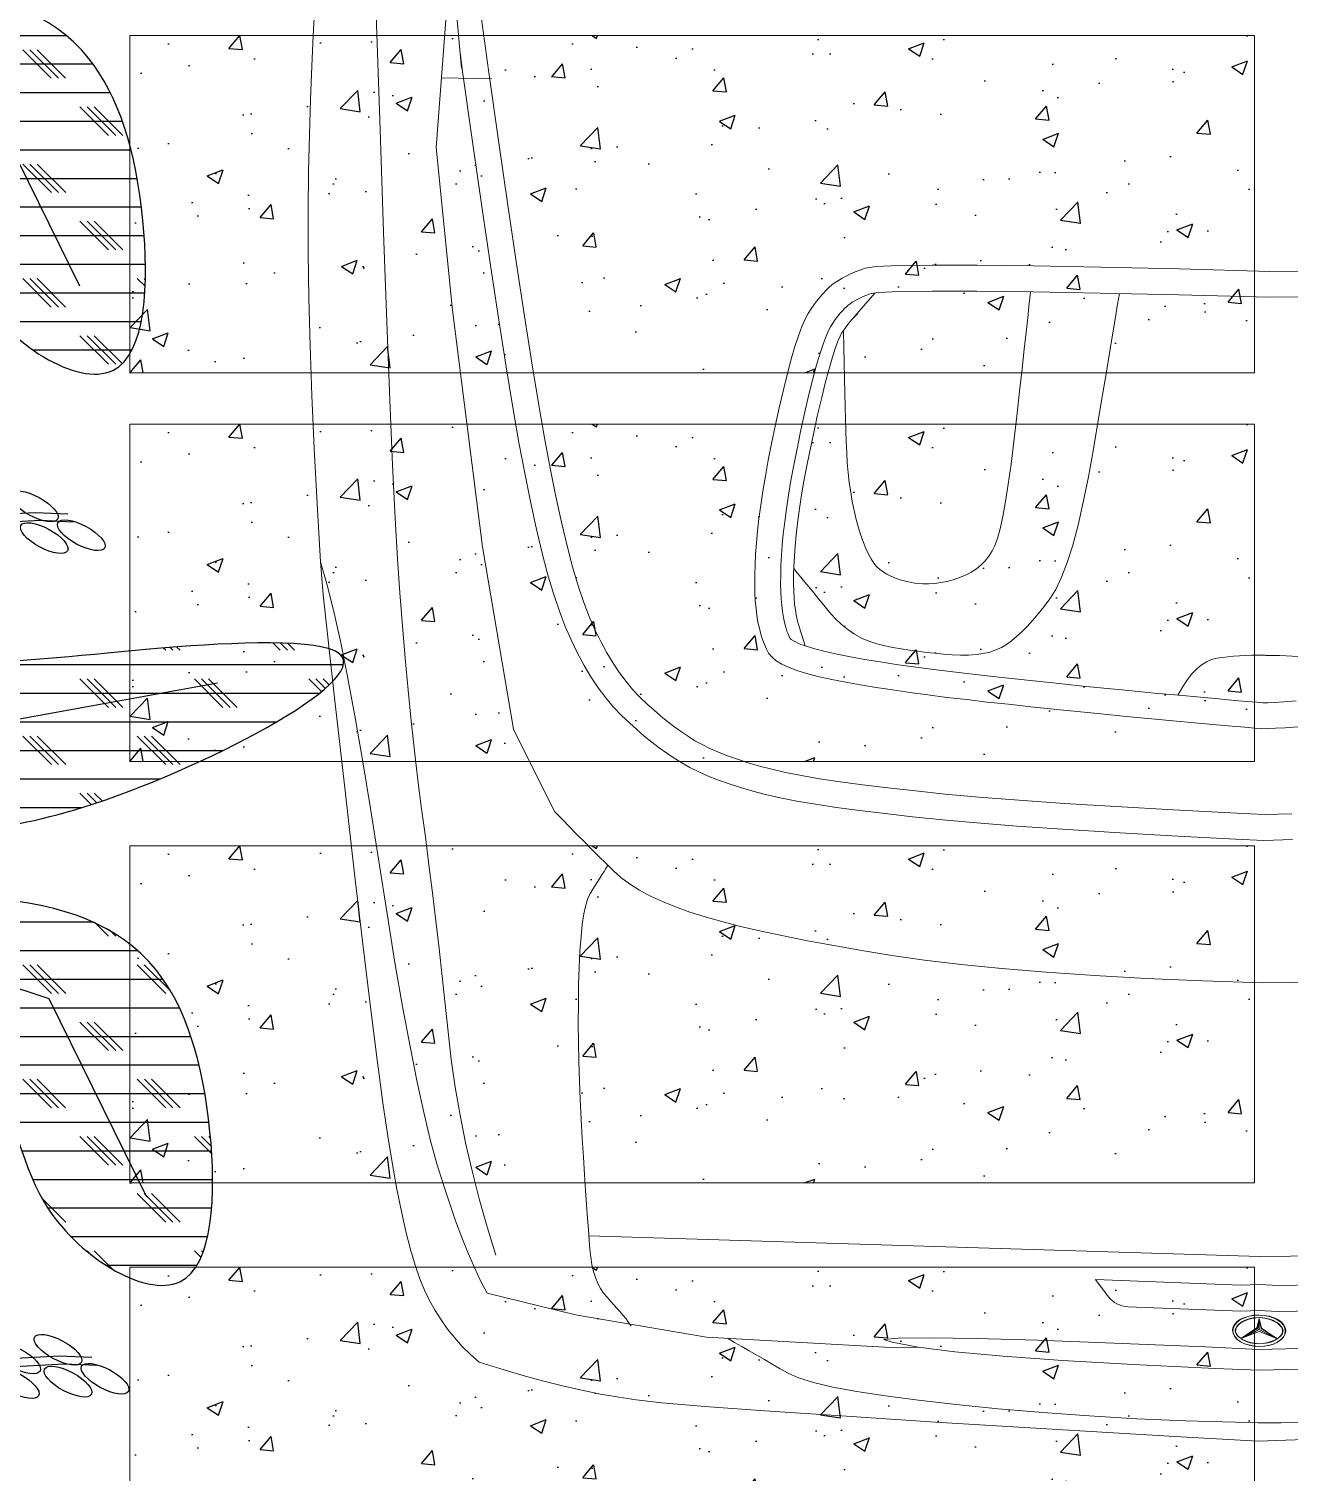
# Model space of a CAD drawing. Header units: millimetres. Extents: x 971.3 to 1010.6, y 593 to 619.8.
# Drawn here: x 977.176 to 978.296, y 596.589 to 597.873 of the extents above; entities that cross this region are included whole.
import ezdxf

# ---------------------------------------------------------------- set-up
doc = ezdxf.new("R2010")
doc.units = ezdxf.units.MM
doc.layers.add('1', color=253, linetype='Continuous', lineweight=0)
doc.layers.add('_mobiliário', color=7, linetype='Continuous', lineweight=5)
for name, color, linetype in [('ARVORES', 108, 'Continuous'), ('JANELA-V', 40, 'Continuous'), ('plantas', 3, 'Continuous')]:
    doc.layers.add(name, color=color, linetype=linetype)

# ---------------------------------------------------------------- blocks, each defined once
blk = doc.blocks.new('A$C0D511125')
at = {"layer": '_mobiliário'}
for p, q in [((4.0416, 0.9649), (4.0424, 0.9399)), ((4.4786, 0.951), (4.4696, 0.9377)), ((4.4701, 0.9373), (4.4791, 0.9517)), ((4.4708, 0.9355), (4.4791, 0.9517)), ((4.4786, 0.951), (4.4708, 0.9358)), ((4.4791, 0.9517), (4.4727, 0.9357)), ((4.4727, 0.9356), (4.478, 0.95)), ((4.0411, 0.9149), (4.0424, 0.9399)), ((4.4696, 0.9377), (4.4613, 0.9357)), ((4.4613, 0.9358), (4.4701, 0.9373)), ((4.4708, 0.9358), (4.4613, 0.9357)), ((4.4695, 0.9337), (4.4613, 0.9358)), ((4.4708, 0.9355), (4.4613, 0.9358)), ((4.4613, 0.9357), (4.4701, 0.9341)), ((4.4783, 0.9202), (4.4695, 0.9337)), ((4.4701, 0.9341), (4.4788, 0.9195)), ((4.4708, 0.9358), (4.4788, 0.9195)), ((4.4783, 0.9202), (4.4708, 0.9355)), ((4.4727, 0.9357), (4.4778, 0.9212)), ((4.4788, 0.9195), (4.4727, 0.9356)), ((4.0382, 0.8593), (4.0411, 0.9149)), ((4.0353, 0.8088), (4.0382, 0.8593)), ((4.0325, 0.7635), (4.0353, 0.8088)), ((4.0297, 0.7233), (4.0325, 0.7635)), ((4.0269, 0.6883), (4.0297, 0.7233)), ((4.0242, 0.6584), (4.0269, 0.6883)), ((4.0215, 0.6321), (4.0242, 0.6584)), ((4.487, 0.6179), (4.4862, 0.6368)), ((4.0188, 0.6079), (4.0215, 0.6321)), ((4.0161, 0.5856), (4.0188, 0.6079)), ((3.5626, 0.5991), (3.5877, 0.5773)), ((3.5813, 0.5838), (3.5821, 0.5827)), ((3.5821, 0.5827), (3.583, 0.5817)), ((4.0134, 0.5653), (4.0161, 0.5856)), ((3.583, 0.5817), (3.5843, 0.5804)), ((3.5843, 0.5804), (3.5858, 0.5789)), ((3.5877, 0.5773), (3.5899, 0.5755)), ((3.5899, 0.5755), (3.5925, 0.5736)), ((3.5925, 0.5736), (3.5954, 0.5716)), ((3.5954, 0.5716), (3.5979, 0.5699)), ((3.5979, 0.5699), (3.6004, 0.5686)), ((3.6004, 0.5686), (3.6047, 0.5667)), ((3.6047, 0.5667), (3.6111, 0.5643)), ((3.6111, 0.5643), (3.6196, 0.5616)), ((3.6196, 0.5616), (3.6298, 0.5586)), ((3.6298, 0.5586), (3.6417, 0.5554)), ((4.0106, 0.5469), (4.0134, 0.5653)), ((3.6417, 0.5554), (3.6553, 0.5521)), ((3.6553, 0.5521), (3.6706, 0.5485)), ((3.6706, 0.5485), (3.6863, 0.5451)), ((3.6863, 0.5451), (3.7013, 0.5419)), ((4.0078, 0.5305), (4.0106, 0.5469)), ((3.7013, 0.5419), (3.7155, 0.5391)), ((3.7155, 0.5391), (3.7289, 0.5366)), ((3.7289, 0.5366), (3.7416, 0.5345)), ((3.7416, 0.5345), (3.7534, 0.5327)), ((3.7534, 0.5327), (3.7644, 0.5313)), ((3.7644, 0.5313), (3.7746, 0.5301)), ((3.8487, 0.531), (3.8522, 0.5319)), ((3.8522, 0.5319), (3.8718, 0.538)), ((3.8552, 0.5328), (3.8576, 0.5337)), ((3.8576, 0.5337), (3.8578, 0.5338)), ((3.7746, 0.5301), (3.7843, 0.5292)), ((3.7843, 0.5292), (3.7935, 0.5285)), ((3.7935, 0.5285), (3.802, 0.5281)), ((3.802, 0.5281), (3.8099, 0.5278)), ((3.8099, 0.5278), (3.8172, 0.5278)), ((3.8172, 0.5278), (3.8239, 0.5279)), ((3.8239, 0.5279), (3.8299, 0.5282)), ((3.8299, 0.5282), (3.8352, 0.5287)), ((3.8352, 0.5287), (3.8402, 0.5294)), ((3.8402, 0.5294), (3.8447, 0.5301)), ((3.8447, 0.5301), (3.8487, 0.531)), ((4.0049, 0.5159), (4.0078, 0.5305)), ((4.002, 0.5032), (4.0049, 0.5159)), ((3.999, 0.492), (4.002, 0.5032)), ((3.9928, 0.4714), (3.996, 0.4814)), ((3.996, 0.4814), (3.999, 0.492)), ((3.9894, 0.462), (3.9928, 0.4714)), ((3.986, 0.4531), (3.9894, 0.462)), ((3.9784, 0.437), (3.9823, 0.4448)), ((3.9823, 0.4448), (3.986, 0.4531)), ((3.9744, 0.4299), (3.9784, 0.437)), ((3.9659, 0.4167), (3.9703, 0.4232)), ((3.9703, 0.4232), (3.9744, 0.4299)), ((3.9561, 0.4035), (3.9612, 0.4101)), ((3.9612, 0.4101), (3.9659, 0.4167)), ((3.9451, 0.3904), (3.9508, 0.397)), ((3.9508, 0.397), (3.9561, 0.4035)), ((3.9327, 0.3771), (3.9392, 0.3839)), ((3.9392, 0.3839), (3.9451, 0.3904)), ((3.9173, 0.3632), (3.9254, 0.3701)), ((3.9254, 0.3701), (3.9327, 0.3771)), ((3.899, 0.3503), (3.9085, 0.3566)), ((3.9085, 0.3566), (3.9173, 0.3632)), ((3.8783, 0.3386), (3.889, 0.3443)), ((3.889, 0.3443), (3.899, 0.3503)), ((3.8549, 0.3278), (3.867, 0.3331)), ((3.867, 0.3331), (3.8783, 0.3386)), ((3.8087, 0.3123), (3.826, 0.3174)), ((3.826, 0.3174), (3.8414, 0.3226)), ((3.8414, 0.3226), (3.8549, 0.3278)), ((4.0168, 0.3183), (3.9449, 0.2825)), ((3.7684, 0.3022), (3.7895, 0.3073)), ((3.7895, 0.3073), (3.8087, 0.3123)), ((3.6935, 0.2872), (3.7204, 0.2922)), ((3.7204, 0.2922), (3.7454, 0.2972)), ((3.7454, 0.2972), (3.7684, 0.3022)), ((3.6273, 0.2761), (3.663, 0.2819)), ((3.663, 0.2819), (3.6935, 0.2872)), ((3.9449, 0.2825), (3.785, 0.2552)), ((3.5402, 0.2626), (3.5864, 0.2696)), ((3.5864, 0.2696), (3.6273, 0.2761)), ((3.3741, 0.2194), (3.375, 0.2634)), ((3.4322, 0.2469), (3.4889, 0.255)), ((3.4889, 0.255), (3.5402, 0.2626)), ((3.785, 0.2552), (3.5777, 0.2289)), ((3.3704, 0.2381), (3.4322, 0.2469)), ((3.435, 0.2148), (3.263, 0.2277)), ((3.2835, 0.2295), (3.3656, 0.2368)), ((3.3521, 0.2356), (3.3704, 0.2381)), ((3.5777, 0.2289), (3.435, 0.2148)), ((3.827, 0.1156), (3.7981, 0.1133))]:
    blk.add_line(p, q, dxfattribs=at)
for points in [[(4.0189, 0.9642), (4.0196, 0.9402)], [(4.5131, 1.6184), (4.5186, 1.5992), (4.5236, 1.5806), (4.5282, 1.5625), (4.5322, 1.5449), (4.5358, 1.5279), (4.5388, 1.5114), (4.5413, 1.4955), (4.5434, 1.4801), (4.5454, 1.4574), (4.5478, 1.4199), (4.5506, 1.3674), (4.5539, 1.2999), (4.5575, 1.2175), (4.5615, 1.1201), (4.566, 1.0078), (4.5688, 0.9347)], [(4.1664, 0.9912), (4.1672, 0.9387)], [(4.4004, 1.5244), (4.407, 0.9363)], [(4.4878, 1.4013), (4.4913, 1.395), (4.4948, 1.3885), (4.4984, 1.382), (4.5021, 1.3753), (4.5058, 1.3685), (4.5096, 1.3616), (4.5135, 1.3546), (4.5174, 1.3475), (4.5213, 1.3383), (4.5251, 1.3251), (4.5287, 1.308), (4.5322, 1.2869), (4.5356, 1.2619), (4.5388, 1.2329), (4.5419, 1.1999), (4.5448, 1.163), (4.5475, 1.1235), (4.5495, 1.083), (4.5511, 1.0414), (4.5521, 0.9987), (4.5525, 0.9549), (4.5525, 0.9349)], [(3.5436, 0.9449), (3.5431, 1.0239)], [(3.9428, 0.9697), (3.9435, 0.9586), (3.944, 0.9501), (3.9443, 0.9442), (3.9445, 0.9409)], [(3.5663, 0.945), (3.5658, 1.024)], [(3.9201, 0.9682), (3.9208, 0.9572), (3.9213, 0.9488), (3.9216, 0.9432), (3.9217, 0.9402)], [(4.486, 1.2641), (4.4846, 1.2517), (4.4837, 1.2242), (4.4835, 1.1835), (4.484, 1.1296), (4.4852, 1.0626), (4.4871, 0.9824), (4.4883, 0.9355)], [(4.486, 1.2641), (4.4884, 1.2568), (4.4922, 1.2341), (4.4956, 1.2017), (4.4987, 1.1594), (4.5014, 1.1073), (4.5037, 1.0453), (4.5057, 0.9736), (4.5065, 0.9353)], [(4.4299, 1.08), (4.4323, 0.9525), (4.4315, 0.9361)], [(3.9165, 1.0179), (3.9095, 1.0141), (3.9033, 1.0102), (3.898, 1.0062), (3.8934, 1.0021), (3.8897, 0.9979), (3.8868, 0.9935), (3.8847, 0.989), (3.8834, 0.9844), (3.8826, 0.9797), (3.882, 0.9748), (3.8814, 0.9697), (3.8809, 0.9645), (3.8805, 0.9592), (3.8803, 0.9536), (3.8801, 0.948), (3.8801, 0.9421), (3.8801, 0.9415)], [(3.277, 0.2481), (3.3672, 0.2606), (3.429, 0.2694), (3.4856, 0.2775), (3.5369, 0.2851), (3.5829, 0.2921), (3.6237, 0.2985), (3.6592, 0.3043), (3.6895, 0.3096), (3.7161, 0.3145), (3.7408, 0.3195), (3.7634, 0.3244), (3.784, 0.3293), (3.8026, 0.3342), (3.8191, 0.3391), (3.8337, 0.3439), (3.8462, 0.3488), (3.8574, 0.3537), (3.8679, 0.3588), (3.8778, 0.3641), (3.8869, 0.3696), (3.8954, 0.3752), (3.9031, 0.381), (3.9102, 0.387), (3.9166, 0.3931), (3.9225, 0.3993), (3.9281, 0.4055), (3.9334, 0.4116), (3.9383, 0.4176), (3.9429, 0.4237), (3.9472, 0.4296), (3.9512, 0.4356), (3.9549, 0.4414), (3.9583, 0.4476), (3.9617, 0.4544), (3.965, 0.4619), (3.9682, 0.47), (3.9712, 0.4787), (3.9742, 0.488), (3.9771, 0.498), (3.9799, 0.5087), (3.9827, 0.5206), (3.9854, 0.5346), (3.9882, 0.5506), (3.9909, 0.5685), (3.9936, 0.5885), (3.9963, 0.6105), (3.9989, 0.6346), (4.0016, 0.6606), (4.0043, 0.6902), (4.007, 0.725), (4.0098, 0.765), (4.0126, 0.8102), (4.0155, 0.8605), (4.0184, 0.9161), (4.0196, 0.9402)], [(3.5436, 0.9449), (3.5415, 0.8659), (3.54, 0.7969), (3.5389, 0.7377), (3.5383, 0.6885), (3.5382, 0.6491), (3.5386, 0.6197), (3.5395, 0.6001), (3.5408, 0.5905), (3.5425, 0.5859), (3.5441, 0.5817), (3.5459, 0.5776), (3.5477, 0.5739), (3.5496, 0.5704), (3.5515, 0.5671), (3.5535, 0.5641), (3.5555, 0.5614), (3.5577, 0.5588), (3.5602, 0.5563), (3.5629, 0.5537), (3.5659, 0.5511), (3.5691, 0.5485), (3.5727, 0.5459), (3.5765, 0.5432), (3.5805, 0.5406), (3.5855, 0.5379), (3.592, 0.5351), (3.6, 0.5321), (3.6095, 0.529), (3.6206, 0.5258), (3.6332, 0.5224), (3.6474, 0.5189), (3.6631, 0.5153), (3.6792, 0.5117), (3.6945, 0.5085), (3.7091, 0.5056), (3.723, 0.5031), (3.7362, 0.5009), (3.7486, 0.499), (3.7602, 0.4974), (3.7712, 0.4962), (3.7815, 0.4953), (3.7913, 0.4945), (3.8005, 0.494), (3.8093, 0.4938), (3.8175, 0.4937), (3.8252, 0.4939), (3.8323, 0.4942), (3.839, 0.4949), (3.8452, 0.4957), (3.851, 0.4966), (3.8564, 0.4978), (3.8615, 0.4991), (3.8662, 0.5005), (3.8706, 0.5022), (3.8746, 0.504), (3.8782, 0.5059), (3.8815, 0.5086), (3.8848, 0.5125), (3.8879, 0.5176), (3.8908, 0.5239), (3.8937, 0.5314), (3.8963, 0.5402), (3.8989, 0.5501), (3.9013, 0.5613), (3.9037, 0.5735), (3.9059, 0.5864), (3.9082, 0.6001), (3.9104, 0.6145), (3.9126, 0.6296), (3.9147, 0.6455), (3.9169, 0.6621), (3.9189, 0.6795), (3.921, 0.6975), (3.923, 0.7162), (3.9251, 0.7355), (3.9272, 0.7555), (3.9293, 0.7761), (3.9314, 0.7973), (3.9336, 0.8192), (3.9357, 0.8417), (3.9377, 0.8632), (3.9395, 0.8821), (3.941, 0.8984), (3.9422, 0.9121), (3.9431, 0.9232), (3.9438, 0.9317), (3.9443, 0.9376), (3.9445, 0.9409)], [(3.5663, 0.9443), (3.5642, 0.8654), (3.5627, 0.7964), (3.5616, 0.7374), (3.561, 0.6883), (3.5609, 0.6492), (3.5613, 0.6203), (3.5621, 0.6022), (3.563, 0.596), (3.5637, 0.5939), (3.5651, 0.5903), (3.5666, 0.5871), (3.568, 0.5841), (3.5694, 0.5815), (3.5707, 0.5792), (3.572, 0.5773), (3.5732, 0.5756), (3.5746, 0.5741), (3.5762, 0.5723), (3.5782, 0.5705), (3.5804, 0.5685), (3.583, 0.5665), (3.5859, 0.5643), (3.5891, 0.5621), (3.5921, 0.5602), (3.5954, 0.5584), (3.6004, 0.5562), (3.6074, 0.5536), (3.6162, 0.5508), (3.6267, 0.5477), (3.6389, 0.5444), (3.6527, 0.541), (3.6681, 0.5374), (3.6839, 0.5339), (3.699, 0.5308), (3.7134, 0.528), (3.727, 0.5255), (3.7398, 0.5233), (3.7518, 0.5215), (3.763, 0.52), (3.7735, 0.5188), (3.7834, 0.5179), (3.7927, 0.5172), (3.8015, 0.5167), (3.8097, 0.5165), (3.8173, 0.5164), (3.8243, 0.5166), (3.8307, 0.5169), (3.8365, 0.5174), (3.8418, 0.5181), (3.8468, 0.519), (3.8513, 0.5199), (3.8553, 0.5209), (3.8589, 0.522), (3.8619, 0.5232), (3.8644, 0.5243), (3.8656, 0.525), (3.8662, 0.5257), (3.8678, 0.5283), (3.8699, 0.5327), (3.8721, 0.5387), (3.8745, 0.5463), (3.8768, 0.5554), (3.8791, 0.5659), (3.8813, 0.5776), (3.8836, 0.5903), (3.8858, 0.6037), (3.888, 0.6178), (3.8901, 0.6328), (3.8922, 0.6484), (3.8943, 0.6649), (3.8964, 0.6821), (3.8984, 0.7001), (3.9005, 0.7187), (3.9025, 0.7379), (3.9046, 0.7578), (3.9067, 0.7784), (3.9088, 0.7995), (3.9109, 0.8214), (3.9131, 0.8438), (3.9151, 0.8653), (3.9168, 0.8842), (3.9183, 0.9004), (3.9196, 0.9141), (3.9205, 0.9251), (3.9212, 0.9335), (3.9216, 0.939), (3.9218, 0.9421)], [(3.915, 0.8645), (3.9081, 0.8684), (3.902, 0.8724), (3.8967, 0.8765), (3.8922, 0.8807), (3.8886, 0.885), (3.8857, 0.8895), (3.8838, 0.894), (3.8826, 0.8986), (3.8819, 0.9033), (3.8813, 0.9082), (3.8808, 0.9133), (3.8804, 0.9185), (3.8802, 0.9239), (3.88, 0.9294), (3.88, 0.9351), (3.88, 0.941), (3.8801, 0.9415)], [(4.0168, 0.3183), (4.0237, 0.3249), (4.0305, 0.3315), (4.0371, 0.338), (4.0436, 0.3445), (4.0501, 0.3509), (4.0564, 0.3572), (4.0626, 0.3635), (4.0687, 0.3698), (4.0747, 0.3765), (4.0803, 0.3841), (4.0858, 0.3928), (4.091, 0.4023), (4.0959, 0.4129), (4.1006, 0.4244), (4.1051, 0.4368), (4.1093, 0.4502), (4.1134, 0.4649), (4.1176, 0.4813), (4.1217, 0.4993), (4.1259, 0.5189), (4.1302, 0.5401), (4.1344, 0.563), (4.1387, 0.5876), (4.1431, 0.6138), (4.1473, 0.6425), (4.1511, 0.6746), (4.1546, 0.7101), (4.1578, 0.749), (4.1607, 0.7913), (4.1632, 0.837), (4.1654, 0.8862), (4.1672, 0.9387)], [(4.3888, 0.3484), (4.407, 0.9363)], [(4.427, 0.7922), (4.4319, 0.9196), (4.4315, 0.9361)], [(4.4795, 0.607), (4.4783, 0.6195), (4.478, 0.647), (4.4786, 0.6877), (4.4801, 0.7415), (4.4827, 0.8085), (4.4861, 0.8886), (4.4883, 0.9355)], [(4.4785, 0.4698), (4.4821, 0.4761), (4.4858, 0.4824), (4.4895, 0.4889), (4.4933, 0.4955), (4.4972, 0.5022), (4.5011, 0.509), (4.5052, 0.516), (4.5092, 0.523), (4.5133, 0.5322), (4.5173, 0.5452), (4.5213, 0.5623), (4.5252, 0.5833), (4.5291, 0.6082), (4.5329, 0.6372), (4.5366, 0.6701), (4.5403, 0.707), (4.5437, 0.7463), (4.5466, 0.7868), (4.549, 0.8284), (4.5508, 0.8711), (4.5521, 0.9149), (4.5525, 0.9349)], [(4.4795, 0.607), (4.482, 0.6143), (4.4862, 0.6368), (4.4903, 0.6692), (4.4942, 0.7115), (4.498, 0.7635), (4.5015, 0.8254), (4.5049, 0.8971), (4.5065, 0.9353)], [(4.4995, 0.2522), (4.5054, 0.2713), (4.5108, 0.2898), (4.5157, 0.3078), (4.5201, 0.3253), (4.524, 0.3423), (4.5274, 0.3587), (4.5302, 0.3746), (4.5326, 0.39), (4.535, 0.4125), (4.5382, 0.45), (4.5421, 0.5025), (4.5466, 0.5699), (4.5519, 0.6522), (4.5579, 0.7495), (4.5645, 0.8617), (4.5688, 0.9347)], [(3.5631, 0.8133), (3.5724, 0.8117), (3.5839, 0.8098), (3.5976, 0.8075), (3.6135, 0.8048), (3.6316, 0.8018), (3.6519, 0.7984), (3.6744, 0.7946), (3.6991, 0.7905), (3.7237, 0.7861), (3.7459, 0.7816), (3.7659, 0.777), (3.7835, 0.7723), (3.7987, 0.7675), (3.8117, 0.7626), (3.8223, 0.7575), (3.8305, 0.7523), (3.8374, 0.7472), (3.8437, 0.7421), (3.8495, 0.7372), (3.8547, 0.7324), (3.8594, 0.7277), (3.8636, 0.7231), (3.8673, 0.7187), (3.8705, 0.7143), (3.8731, 0.7098), (3.8754, 0.7049), (3.8772, 0.6996), (3.8785, 0.6938), (3.8795, 0.6877), (3.88, 0.6811), (3.88, 0.6741), (3.8797, 0.6667), (3.8791, 0.6591), (3.8783, 0.6516), (3.8775, 0.6442), (3.8765, 0.6367), (3.8755, 0.6294), (3.8743, 0.6221), (3.8731, 0.6148), (3.8717, 0.6076), (3.87, 0.6006), (3.8677, 0.5938), (3.8649, 0.5874), (3.8615, 0.5812), (3.8574, 0.5752), (3.8529, 0.5696), (3.8477, 0.5642), (3.8419, 0.5591), (3.8361, 0.5543), (3.8305, 0.5497), (3.8253, 0.5455), (3.8204, 0.5414), (3.8159, 0.5377), (3.8116, 0.5342), (3.8077, 0.531), (3.8041, 0.528)], [(3.5616, 0.7354), (3.5668, 0.7349), (3.5744, 0.734), (3.5844, 0.7329), (3.5968, 0.7315), (3.6117, 0.7299), (3.6289, 0.728), (3.6485, 0.7258), (3.6706, 0.7234), (3.6927, 0.7208), (3.7126, 0.7183), (3.7301, 0.7158), (3.7454, 0.7134), (3.7584, 0.711), (3.7692, 0.7087), (3.7776, 0.7064), (3.7838, 0.7042), (3.7886, 0.7018), (3.7931, 0.6989), (3.7972, 0.6957), (3.8009, 0.692), (3.8043, 0.6879), (3.8072, 0.6834), (3.8098, 0.6785), (3.812, 0.6731), (3.8138, 0.6676), (3.8153, 0.6622), (3.8164, 0.6568), (3.8171, 0.6515), (3.8174, 0.6462), (3.8174, 0.641), (3.817, 0.6358), (3.8162, 0.6307), (3.8152, 0.6258), (3.8139, 0.6213), (3.8125, 0.617), (3.8108, 0.6131), (3.8089, 0.6095), (3.8069, 0.6062), (3.8046, 0.6032), (3.8021, 0.6005), (3.7992, 0.5981), (3.7956, 0.5957), (3.7914, 0.5934), (3.7866, 0.5911), (3.7812, 0.5889), (3.7751, 0.5868), (3.7684, 0.5847), (3.761, 0.5827), (3.7533, 0.5809), (3.7453, 0.5792), (3.7371, 0.5778), (3.7287, 0.5766), (3.7201, 0.5756), (3.7113, 0.5748), (3.7023, 0.5743), (3.6931, 0.5739), (3.6834, 0.5737), (3.673, 0.5734), (3.6619, 0.5731), (3.65, 0.5728), (3.6375, 0.5725), (3.6242, 0.5722), (3.6103, 0.5718), (3.5956, 0.5715)], [(4.439, 0.2592), (4.4579, 0.3367), (4.4775, 0.4516), (4.487, 0.6179)], [(4.0641, 0.3651), (4.0668, 0.3634), (4.0695, 0.3617), (4.0724, 0.3599), (4.0754, 0.3581), (4.0785, 0.3561), (4.0817, 0.3541), (4.0851, 0.352), (4.0886, 0.3498), (4.093, 0.3476), (4.099, 0.3458), (4.1066, 0.3441), (4.1159, 0.3427), (4.1268, 0.3416), (4.1393, 0.3406), (4.1535, 0.34), (4.1692, 0.3395), (4.1859, 0.3393), (4.2025, 0.3392), (4.2192, 0.3393), (4.236, 0.3396), (4.2528, 0.3401), (4.2697, 0.3408), (4.2866, 0.3416), (4.3036, 0.3426), (4.3199, 0.3437), (4.3351, 0.3447), (4.349, 0.3456), (4.3617, 0.3465), (4.3732, 0.3473), (4.3835, 0.348), (4.3926, 0.3487), (4.4004, 0.3493), (4.4074, 0.3501), (4.4139, 0.3511), (4.4199, 0.3525), (4.4254, 0.3542), (4.4304, 0.3563), (4.435, 0.3586), (4.439, 0.3613), (4.4426, 0.3644), (4.4459, 0.3675), (4.4491, 0.3704), (4.4523, 0.3733), (4.4554, 0.376), (4.4585, 0.3786), (4.4616, 0.381), (4.4646, 0.3833), (4.4675, 0.3855)], [(4.4057, 0.2669), (4.381, 0.2593), (4.3564, 0.2523), (4.3318, 0.2461), (4.3073, 0.2405), (4.2829, 0.2356), (4.2585, 0.2314), (4.2342, 0.2279), (4.2099, 0.2251), (4.1857, 0.2226), (4.1614, 0.2199), (4.1371, 0.2172), (4.1127, 0.2143), (4.0882, 0.2114), (4.0637, 0.2083), (4.0392, 0.2052), (4.0145, 0.2019), (3.9895, 0.1987), (3.9639, 0.1956), (3.9375, 0.1927), (3.9105, 0.19), (3.8827, 0.1874), (3.8543, 0.1851), (3.8252, 0.1829), (3.7954, 0.1808), (3.7599, 0.1788), (3.7135, 0.1765), (3.6563, 0.1741), (3.5882, 0.1714), (3.5093, 0.1685), (3.4195, 0.1655), (3.3189, 0.1622)], [(3.7981, 0.1133), (3.8174, 0.1189), (3.8406, 0.1247), (3.8676, 0.1307), (3.8985, 0.1369), (3.9332, 0.1434), (3.9718, 0.1502), (4.0142, 0.1571), (4.0604, 0.1644), (4.1066, 0.1716), (4.1492, 0.1785), (4.1879, 0.1853), (4.223, 0.1918), (4.2542, 0.198), (4.2818, 0.204), (4.3055, 0.2098), (4.3256, 0.2153), (4.3432, 0.2207), (4.3599, 0.2262), (4.3756, 0.2316), (4.3902, 0.2371), (4.4039, 0.2426), (4.4166, 0.2481), (4.4283, 0.2536), (4.439, 0.2592)], [(3.827, 0.1156), (3.9174, 0.1256), (3.9989, 0.1348), (4.0716, 0.1431), (4.1355, 0.1506), (4.1906, 0.1573), (4.2369, 0.1632), (4.2744, 0.1683), (4.3031, 0.1725), (4.3264, 0.1764), (4.3478, 0.1803), (4.3673, 0.1842), (4.3849, 0.1882), (4.4007, 0.1922), (4.4145, 0.1962), (4.4265, 0.2003), (4.4365, 0.2045), (4.4455, 0.2088), (4.4541, 0.2137), (4.4624, 0.2189), (4.4705, 0.2247), (4.4782, 0.2309), (4.4856, 0.2375), (4.4927, 0.2446), (4.4995, 0.2522)], [(3.7981, 0.1133), (3.7472, 0.1103), (3.6987, 0.1078), (3.6525, 0.1058), (3.6086, 0.1042), (3.567, 0.1032), (3.5278, 0.1026), (3.4908, 0.1025), (3.4562, 0.1029), (3.4237, 0.1037), (3.3929, 0.1046), (3.3639, 0.1057), (3.3368, 0.107), (3.3114, 0.1085)]]:
    blk.add_lwpolyline(points, dxfattribs=at)
for points in [[(4.4299, 1.08), (4.4445, 1.0684, -0.22458), (4.4532, 1.051), (4.455, 0.9522), (4.4542, 0.935)], [(4.427, 0.7922), (4.4419, 0.8035, 0.22458), (4.4509, 0.8207), (4.4547, 0.9195), (4.4542, 0.9367)]]:
    blk.add_lwpolyline(points, format="xyb", dxfattribs=at)
at = {"layer": '_mobiliário', "extrusion": (0, 0, -1)}
blk.add_ellipse((4.4719, 0.9355), major_axis=(-0.0005, -0.0231), ratio=0.595368, dxfattribs=at)
at = {"layer": '_mobiliário'}
blk.add_ellipse((4.4719, 0.9358), major_axis=(0, 0.0231), ratio=0.595368, dxfattribs=at)
for points in [[(4.4719, 0.9566), (4.4669, 0.9566), (4.4609, 0.9481), (4.46, 0.9263), (4.4656, 0.9162), (4.4756, 0.914), (4.4818, 0.9209), (4.4844, 0.9422), (4.4796, 0.9537), (4.4736, 0.9564), (4.4728, 0.9566), (4.4719, 0.9566)], [(4.4715, 0.9148), (4.4665, 0.9149), (4.4606, 0.9235), (4.4602, 0.9452), (4.466, 0.9552), (4.476, 0.9572), (4.4821, 0.9502), (4.4842, 0.9288), (4.4792, 0.9175), (4.4732, 0.9149), (4.4723, 0.9147), (4.4715, 0.9148)]]:
    blk.add_open_spline(points, degree=3, knots=[0, 0, 0, 0, 1.505731, 1.505731, 3.011462, 3.011462, 4.517193, 4.517193, 6.022923, 6.022923, 6.283185, 6.283185, 6.283185, 6.283185], dxfattribs=at)
blk = doc.blocks.new('2D-ALPINIA')
at = {"layer": 'plantas'}
h = blk.add_hatch(dxfattribs=at)
h.set_pattern_fill('CORK,_O', color=64, scale=0.1)
h.set_pattern_definition([(0, (-328.822959, -282.18682), (0, 0.0125), []), (135, (-328.81671, -282.19307), (-0.025, -0.025), [0.0176776696, -0.0176776696]), (135, (-328.813584, -282.19307), (-0.025, -0.025), [0.0176776696, -0.0176776696]), (135, (-328.81046, -282.19307), (-0.025, -0.025), [0.0176776696, -0.0176776696])])
edge = h.paths.add_edge_path()
edge.add_spline(control_points=[(-0.02473, 0.03894), (-0.03215, 0.07064), (-0.04363, 0.09748), (-0.07822, 0.17302), (-0.16181, 0.1756), (-0.32202, 0.24341), (-0.24373, 0.12883), (-0.1879, 0.10451), (-0.15179, 0.10042), (-0.14817, 0.10007)], knot_values=[2.321307, 2.321307, 2.321307, 2.321307, 2.404178, 2.444851, 2.546665, 2.671049, 2.7361, 2.843384, 2.855287, 2.855287, 2.855287, 2.855287], degree=3, periodic=0)
edge.add_ellipse((-0.1479, 0.091), major_axis=(-0.00335, -0.01108), ratio=0.372578, start_angle=146.66332, end_angle=222.01247, ccw=False)
edge.add_spline(control_points=[(-0.14284, 0.09957), (-0.14062, 0.09937), (-0.13839, 0.09918), (-0.13615, 0.09898)], knot_values=[2.861129, 2.861129, 2.861129, 2.861129, 2.868394, 2.868394, 2.868394, 2.868394], degree=3, periodic=0)
edge.add_ellipse((-0.13602, 0.08975), major_axis=(-0.00335, -0.01108), ratio=0.372578, start_angle=148.13322, end_angle=220.54343, ccw=False)
edge.add_spline(control_points=[(-0.13099, 0.0985), (-0.11232, 0.09666), (-0.08354, 0.09192), (-0.04922, 0.06563), (-0.041, 0.05747)], knot_values=[2.873961, 2.873961, 2.873961, 2.873961, 2.934177, 2.96266, 2.96266, 2.96266, 2.96266], degree=3, periodic=0)
edge.add_spline(control_points=[(-0.041, 0.05747), (-0.03492, 0.05144), (-0.03037, 0.04557), (-0.02871, 0.04087)], knot_values=[2.96266, 2.96266, 2.96266, 2.96266, 2.983718, 2.983718, 2.983718, 2.983718], degree=3, periodic=0)
edge.add_line((-0.02871, 0.04087), (-0.02473, 0.03894))
edge = h.paths.add_edge_path()
edge.add_spline(control_points=[(0.01483, 0.14467), (0.0144, 0.15076), (0.01027, 0.17393), (0.03546, 0.19982), (0.02388, 0.27294), (-0.03057, 0.20311), (-0.06195, 0.14946), (-0.04358, 0.11642), (-0.02381, 0.05161), (-0.01849, 0.03432)], knot_values=[1.890071, 1.890071, 1.890071, 1.890071, 1.908564, 1.956035, 1.99348, 2.066356, 2.109349, 2.183753, 2.215773, 2.215773, 2.215773, 2.215773], degree=3, periodic=0)
edge.add_line((-0.01849, 0.03432), (-0.00679, 0.02419))
edge.add_line((-0.00679, 0.02419), (-0.00126, -0.00192))
edge.add_arc((-0.00162, -0.00483), 0.00293, 0, 82.92702, ccw=False)
edge.add_arc((-0.00162, -0.00483), 0.00293, -32.70728, 0, ccw=False)
edge.add_arc((-0.00017, -0.00917), 0.00293, 35.11055, 69.62382, ccw=False)
edge.add_spline(control_points=[(0.00223, -0.00748), (-0.00008, 0.00263), (-0.00163, 0.0148), (0.00242, 0.01993)], knot_values=[1.691595, 1.691595, 1.691595, 1.691595, 1.715743, 1.715743, 1.715743, 1.715743], degree=3, periodic=0)
edge.add_line((0.00242, 0.01993), (0.0024, 0.02048))
edge.add_line((0.0024, 0.02048), (0.00408, 0.02663))
edge.add_spline(control_points=[(0.00408, 0.02663), (0.00233, 0.05026), (0.00029, 0.10453), (0.01546, 0.12683), (0.01496, 0.14248), (0.01492, 0.14331)], knot_values=[1.794881, 1.794881, 1.794881, 1.794881, 1.840162, 1.886146, 1.888688, 1.888688, 1.888688, 1.888688], degree=3, periodic=0)
edge.add_ellipse((0.0252, 0.1396), major_axis=(0.01023, -0.00541), ratio=0.372578, start_angle=184.87219, end_angle=200.7718, ccw=False)
edge.add_ellipse((0.0252, 0.1396), major_axis=(0.01023, -0.00541), ratio=0.372578, start_angle=76.13174, end_angle=184.87219)
edge = h.paths.add_edge_path()
edge.add_spline(control_points=[(-0.04132, 0.02986), (-0.05027, 0.02919), (-0.09471, 0.03339), (-0.14839, 0.04396), (-0.21776, 0.02394), (-0.26785, -0.05996), (-0.16453, -0.03474), (-0.0963, -0.03892), (-0.05511, 0.02357), (-0.02858, 0.02396), (-0.02591, 0.02349), (-0.02529, 0.02336)], knot_values=[3.013806, 3.013806, 3.013806, 3.013806, 3.040668, 3.112152, 3.201805, 3.25304, 3.308418, 3.416159, 3.484165, 3.490755, 3.492801, 3.492801, 3.492801, 3.492801], degree=3, periodic=0)
edge.add_arc((-0.02237, 0.0236), 0.00293, 151.0531, 184.79499, ccw=False)
edge.add_arc((-0.02526, 0.02794), 0.00293, 228.22588, 276.3963, ccw=False)
edge.add_arc((-0.0296, 0.02746), 0.00293, 180, 324.43844, ccw=False)
edge.add_arc((-0.0296, 0.02746), 0.00293, 97.17434, 180, ccw=False)
edge.add_arc((-0.02719, 0.03131), 0.00293, 177.91217, 198.74783, ccw=False)
edge.add_arc((-0.03105, 0.0342), 0.00293, 260.52521, 288.4198, ccw=False)
edge.add_arc((-0.03443, 0.03179), 0.00293, 209.02409, 350.48188, ccw=False)
edge.add_spline(control_points=[(-0.03699, 0.03037), (-0.03833, 0.03014), (-0.03978, 0.02997), (-0.04132, 0.02986)], knot_values=[3.009161, 3.009161, 3.009161, 3.009161, 3.013806, 3.013806, 3.013806, 3.013806], degree=3, periodic=0)
edge = h.paths.add_edge_path()
edge.add_arc((-0.00657, -0.02477), 0.00293, 116.53236, 180, ccw=False)
edge.add_arc((-0.005, -0.02266), 0.00293, 151.40824, 169.99914, ccw=False)
edge.add_spline(control_points=[(-0.00757, -0.02125), (-0.04041, -0.0096), (-0.09773, -0.02188), (-0.13152, -0.07798), (-0.16405, -0.16563), (-0.0906, -0.14024), (-0.05433, -0.10727), (-0.03501, -0.07472), (-0.01332, -0.05492), (-0.00527, -0.04688)], knot_values=[0.034809, 0.034809, 0.034809, 0.034809, 0.127897, 0.17904, 0.256309, 0.283481, 0.369693, 0.397879, 0.420707, 0.420707, 0.420707, 0.420707], degree=3, periodic=0)
edge.add_ellipse((0.00574, -0.0451), major_axis=(0.01115, 0.0031), ratio=0.372578, start_angle=130.57455, end_angle=163.39587, ccw=False)
edge.add_spline(control_points=[(-0.00239, -0.04396), (0.00113, -0.04034), (0.00416, -0.03697), (0.00627, -0.03407)], knot_values=[0.021409, 0.021409, 0.021409, 0.021409, 0.032002, 0.032002, 0.032002, 0.032002], degree=3, periodic=0)
edge.add_line((0.00627, -0.03407), (0.00536, -0.02949))
edge.add_arc((0.00324, -0.02747), 0.00293, 203.59994, 316.29642, ccw=False)
edge.add_arc((-0.00215, -0.0275), 0.00293, 176.04249, 337.17465, ccw=False)
edge.add_arc((-0.00657, -0.02477), 0.00293, 180, 300.59912, ccw=False)
edge = h.paths.add_edge_path()
edge.add_line((0.01665, 0.02059), (0.01345, 0.02162))
edge.add_arc((0.01093, 0.02312), 0.00293, 306.04575, 329.31381, ccw=False)
edge.add_arc((0.01286, 0.01782), 0.00293, 10.05756, 93.96818, ccw=False)
edge.add_spline(control_points=[(0.01575, 0.01833), (0.02679, 0.0246), (0.06866, -0.0489), (0.12896, -0.05732), (0.1308, -0.11601), (0.21439, -0.16726), (0.2179, -0.0695), (0.18556, 0.03231), (0.09765, 0.02507), (0.02204, 0.02255)], knot_values=[0.484314, 0.484314, 0.484314, 0.484314, 0.581021, 0.603542, 0.660088, 0.728572, 0.79441, 0.868105, 1.041423, 1.041423, 1.041423, 1.041423], degree=3, periodic=0)
edge.add_arc((0.01913, 0.02216), 0.00293, -147.72403, 7.72731, ccw=False)
edge = h.paths.add_edge_path()
edge.add_spline(control_points=[(0.02335, 0.03235), (0.03336, 0.04091), (0.03566, 0.05587), (0.08936, 0.05076), (0.15054, 0.04758), (0.32847, 0.13811), (0.17625, 0.13026), (0.11588, 0.12072), (0.00168, 0.12795), (0.02667, 0.04856), (0.02335, 0.03235)], knot_values=[1.073274, 1.073274, 1.073274, 1.073274, 1.10516, 1.117023, 1.220142, 1.350089, 1.426587, 1.520407, 1.603357, 1.658763, 1.658763, 1.658763, 1.658763], degree=3, periodic=0)
for p, q in [((-0.03112, 0.1463), (0.00382, 0.21609)), ((-0.0583, 0.09202), (-0.26795, 0.19283)), ((0.04827, 0.08514), (0.21735, 0.11528)), ((0.14359, -0.02043), (0.18629, -0.10573)), ((-0.07771, -0.05532), (-0.12042, -0.11736))]:
    blk.add_line(p, q, dxfattribs=at)
at = {"layer": 'plantas', "color": 118}
for p, q in [((-0.00006, -0.0243), (-0.03112, 0.1463)), ((-0.00006, -0.0243), (-0.0583, 0.09202)), ((0.02547, 0.03562), (0.04827, 0.08514)), ((-0.02918, 0.03386), (-0.21747, -0.02818)), ((0.01159, 0.02223), (0.14359, -0.02043)), ((-0.00006, -0.0243), (-0.07771, -0.05532))]:
    blk.add_line(p, q, dxfattribs=at)
at = {"layer": 'plantas', "color": 26}
for points in [[(0.00136, -0.01216), (0.00012, 0.02389), (0.00572, 0.0444), (0.00883, 0.07486), (0.01319, 0.11402), (0.02564, 0.14261), (0.04057, 0.16747), (0.0636, 0.17928), (0.08849, 0.18425), (0.11339, 0.18736), (0.13766, 0.1886), (0.15198, 0.18798)], [(0.00364, -0.01557), (0.0024, 0.02048), (0.008, 0.04099), (0.01111, 0.07144), (0.01547, 0.1106), (0.02792, 0.13919), (0.04285, 0.16405), (0.06588, 0.17586), (0.09077, 0.18084), (0.11567, 0.18394), (0.13994, 0.18519), (0.15425, 0.18457)], [(0.01899, 0.11451), (0.01007, 0.07956), (0.01115, 0.05832), (0.00769, 0.02791), (0.00358, -0.01128), (0.00963, -0.04187), (0.0189, -0.06935), (0.03888, -0.08581), (0.06213, -0.09598), (0.08579, -0.10434), (0.10924, -0.11074), (0.12335, -0.11319)], [(0.01785, 0.1111), (0.00893, 0.07614), (0.01002, 0.05491), (0.00655, 0.02449), (0.00244, -0.01469), (0.00849, -0.04528), (0.01776, -0.07276), (0.03774, -0.08922), (0.06099, -0.0994), (0.08465, -0.10775), (0.1081, -0.11415), (0.12221, -0.1166)], [(0.0018, -0.01293), (-0.00679, 0.0276), (-0.02269, 0.04137), (-0.05767, 0.05831), (-0.09619, 0.06743), (-0.12527, 0.0787), (-0.15345, 0.08557), (-0.17804, 0.07751), (-0.19909, 0.06332), (-0.21881, 0.04781), (-0.23677, 0.03144), (-0.2464, 0.02082)], [(0.0018, -0.01634), (-0.00679, 0.02419), (-0.02269, 0.03795), (-0.05767, 0.05489), (-0.09619, 0.06402), (-0.12527, 0.07528), (-0.15345, 0.08216), (-0.17804, 0.0741), (-0.19909, 0.0599), (-0.21881, 0.0444), (-0.23677, 0.02802), (-0.2464, 0.01741)]]:
    blk.add_lwpolyline(points, dxfattribs=at)
at = {"layer": 'plantas', "color": 32}
for centre in [(-0.03443, 0.03179), (-0.03105, 0.0342), (-0.02719, 0.03131), (-0.0296, 0.02746), (-0.02526, 0.02794), (-0.02237, 0.0236), (0.01093, 0.02312), (0.01431, 0.02553), (0.01913, 0.02216), (0.02154, 0.02746), (-0.01995, 0.01926), (0.00707, 0.02119), (0.00755, 0.01589), (0.01286, 0.01782), (-0.01706, 0.01493), (-0.01465, 0.01059), (0.00755, 0.00963), (-0.01175, 0.00674), (-0.00789, 0.00384), (0.00852, 0.00433), (-0.005, -0.00001), (0.00852, -0.00049), (-0.00162, -0.00483), (0.00803, -0.00579), (-0.00017, -0.00917), (0.00417, -0.01206), (0.009, -0.01061), (0.00996, -0.01447), (0.00176, -0.01591), (0.00176, -0.02121), (0.00562, -0.01832), (0.00948, -0.01977), (0.01479, -0.01736), (-0.00657, -0.02477), (-0.005, -0.02266), (-0.00215, -0.0275), (0.00324, -0.02747), (0.00562, -0.02362), (0.00698, -0.02567), (0.00755, -0.02459), (0.01334, -0.02266)]:
    blk.add_circle(centre, 0.00293, dxfattribs=at)
at = {"layer": 'plantas', "color": 240}
for centre in [(0.13726, 0.19121), (0.09617, 0.18685), (0.11921, 0.18748), (0.15781, 0.17877), (0.09617, 0.17442), (0.11858, 0.17691), (0.14162, 0.17753)]:
    blk.add_ellipse(centre, major_axis=(0.01023, -0.00541), ratio=0.372578, dxfattribs=at)
at = {"layer": 'plantas', "color": 20}
for centre in [(0.07376, 0.18499), (0.05757, 0.18064), (0.0445, 0.17442), (0.06815, 0.16634), (0.07998, 0.17069), (0.0557, 0.16012)]:
    blk.add_ellipse(centre, major_axis=(0.01023, -0.00541), ratio=0.372578, dxfattribs=at)
at = {"layer": 'plantas', "color": 30}
for centre in [(0.03267, 0.16634), (0.04823, 0.15204)]:
    blk.add_ellipse(centre, major_axis=(0.01023, -0.00541), ratio=0.372578, dxfattribs=at)
at = {"layer": 'plantas', "color": 32}
for centre in [(0.0252, 0.15701), (0.04201, 0.14147), (0.0252, 0.1396), (0.03329, 0.12654)]:
    blk.add_ellipse(centre, major_axis=(0.01023, -0.00541), ratio=0.372578, dxfattribs=at)
at = {"layer": 'plantas', "color": 20, "extrusion": (0, 0, -1)}
for centre, major_axis in [((-0.16197, 0.08828), (-0.00335, -0.01108)), ((-0.17559, 0.08336), (-0.00335, -0.01108)), ((-0.19007, 0.07492), (-0.00335, -0.01108)), ((-0.17287, 0.06578), (-0.00335, -0.01108)), ((-0.18428, 0.06043), (-0.00335, -0.01108)), ((-0.19832, 0.05155), (-0.00335, -0.01108)), ((0.02559, -0.06217), (0.01115, 0.0031)), ((0.03116, -0.07166), (0.01115, 0.0031)), ((0.01716, -0.08324), (0.01115, 0.0031)), ((0.042, -0.0804), (0.01115, 0.0031)), ((0.0286, -0.09211), (0.01115, 0.0031)), ((0.04348, -0.09982), (0.01115, 0.0031))]:
    blk.add_ellipse(centre, major_axis=major_axis, ratio=0.372578, dxfattribs=at)
at = {"layer": 'plantas', "color": 30, "extrusion": (0, 0, -1)}
for centre, major_axis in [((-0.1479, 0.091), (-0.00335, -0.01108)), ((-0.15969, 0.07025), (-0.00335, -0.01108)), ((0.02177, -0.05051), (0.01115, 0.0031)), ((0.00202, -0.06211), (0.01115, 0.0031)), ((0.00733, -0.07281), (0.01115, 0.0031))]:
    blk.add_ellipse(centre, major_axis=major_axis, ratio=0.372578, dxfattribs=at)
at = {"layer": 'plantas', "color": 32, "extrusion": (0, 0, -1)}
for centre, major_axis in [((-0.13602, 0.08975), (-0.00335, -0.01108)), ((-0.12365, 0.0775), (-0.00335, -0.01108)), ((-0.14869, 0.06988), (-0.00335, -0.01108)), ((-0.1368, 0.06687), (-0.00335, -0.01108)), ((-0.12006, 0.06256), (-0.00335, -0.01108)), ((0.01644, -0.03407), (0.01115, 0.0031)), ((0.00574, -0.0451), (0.01115, 0.0031))]:
    blk.add_ellipse(centre, major_axis=major_axis, ratio=0.372578, dxfattribs=at)
at = {"layer": 'plantas', "color": 240, "extrusion": (0, 0, -1)}
for centre, major_axis in [((-0.20716, 0.0603), (-0.00335, -0.01108)), ((-0.22381, 0.04437), (-0.00335, -0.01108)), ((-0.23916, 0.03416), (-0.00335, -0.01108)), ((-0.21586, 0.03737), (-0.00335, -0.01108)), ((-0.2325, 0.02144), (-0.00335, -0.01108)), ((-0.24478, 0.01081), (-0.00335, -0.01108)), ((0.05262, -0.08718), (0.01115, 0.0031)), ((0.06764, -0.09428), (0.01115, 0.0031)), ((0.089, -0.1015), (0.01115, 0.0031)), ((0.06498, -0.10643), (0.01115, 0.0031)), ((0.11137, -0.10703), (0.01115, 0.0031)), ((0.08735, -0.11196), (0.01115, 0.0031)), ((0.10419, -0.11946), (0.01115, 0.0031))]:
    blk.add_ellipse(centre, major_axis=major_axis, ratio=0.372578, dxfattribs=at)
at = {"layer": 'plantas', "color": 118, "start_tangent": (1, 0)}
blk.add_spline([(0.00382, -0.0243), (-0.02983, -0.0711), (-0.04696, -0.09348), (-0.11419, -0.14745), (-0.14055, -0.15403), (-0.12869, -0.07768), (-0.09969, -0.03555), (-0.00006, -0.0243), (0.00576, -0.02634), (0.01103, -0.00923), (0.01367, 0.01579), (0.09408, -0.05003), (0.11517, -0.05793), (0.14153, -0.10796), (0.20085, -0.14218), (0.21403, -0.07768), (0.1903, -0.00791), (0.01159, 0.02223), (0.00576, 0.02237), (0.01631, 0.02763), (0.04399, 0.05396), (0.05585, 0.05396), (0.15867, 0.06186), (0.27071, 0.12768), (0.19426, 0.13032), (0.10067, 0.12373), (0.02158, 0.09872), (0.01159, 0.02223), (0.00708, 0.02237), (0.00514, -0.01832), (0.00444, 0.09609), (0.01499, 0.14085), (0.01367, 0.16323), (0.02949, 0.20799), (0.0229, 0.24485), (-0.03246, 0.19745), (-0.05224, 0.15928), (-0.0351, 0.08687), (-0.00347, -0.00001), (-0.00478, 0.00394), (-0.01006, 0.00262), (-0.0206, 0.01974), (-0.05092, 0.1132), (-0.07069, 0.14875), (-0.1656, 0.18561), (-0.28819, 0.20667), (-0.25391, 0.15138), (-0.15901, 0.10136), (-0.07069, 0.08029), (-0.02918, 0.03386), (-0.07333, 0.03158), (-0.14451, 0.03817), (-0.22623, 0.00131), (-0.24864, -0.04477), (-0.19328, -0.04345), (-0.08915, -0.01581), (-0.03378, 0.02369), (-0.02719, 0.02369), (-0.00006, -0.0243)], degree=3, dxfattribs=at)

msp = doc.modelspace()

# ---------------------------------------------------------------- hatches: boundary and pattern name
at = {"layer": 'JANELA-V', "true_color": 0xfbd593}
h = msp.add_hatch(dxfattribs=at)
h.set_pattern_fill('AR-CONC', color=41, scale=0.02, style=0)
h.set_pattern_definition([(50, (977.26569, 597.56716), (0.143452, -0.01255), [0.015, -0.165]), (355, (977.26569, 597.56716), (-0.02775, 0.150438), [0.012, -0.132]), (100.451, (977.27764, 597.56612), (0.115702, 0.137888), [0.012748, -0.140228]), (46.184, (977.26569, 597.60716), (0.213448, -0.033104), [0.0225, -0.2475]), (96.636, (977.28347, 597.6044), (0.186933, 0.194824), [0.019122, -0.210343]), (351.184, (977.26569, 597.60716), (0.186932, 0.194824), [0.018, -0.198]), (21, (977.28569, 597.59716), (0.119381, -0.080524), [0.015, -0.165]), (326, (977.28569, 597.59716), (0.048663, 0.14503), [0.012, -0.132]), (71.451, (977.29564, 597.59045), (0.168045, 0.064506), [0.012748, -0.140228]), (37.5, (977.265687, 597.567164), (0.002432, 0.0665788), [0, -0.1304, 0, -0.134, 0, -0.1325]), (7.5, (977.26569, 597.567164), (0.052614, 0.0788823), [0, -0.0764, 0, -0.1274, 0, -0.0505]), (327.5, (977.221087, 597.567164), (0.1067645, -0.004511), [0, -0.05, 0, -0.156, 0, -0.207]), (317.5, (977.20109, 597.56716), (0.116637, 0.020021), [0, -0.065, 0, -0.1036, 0, -0.147])])
h.paths.add_polyline_path([(978.2657, 597.8672), (977.2657, 597.8672), (977.2657, 597.5672), (978.2657, 597.5672)])
h = msp.add_hatch(dxfattribs=at)
h.set_pattern_fill('AR-CONC', color=41, scale=0.02, style=0)
h.set_pattern_definition([(50, (977.26569, 597.22151), (0.143452, -0.01255), [0.015, -0.165]), (355, (977.26569, 597.2215), (-0.02775, 0.150438), [0.012, -0.132]), (100.451, (977.27764, 597.22046), (0.115702, 0.137888), [0.012748, -0.140228]), (46.184, (977.26569, 597.2615), (0.213448, -0.033104), [0.0225, -0.2475]), (96.636, (977.28347, 597.25875), (0.186933, 0.194824), [0.019122, -0.210343]), (351.184, (977.26569, 597.2615), (0.186932, 0.194824), [0.018, -0.198]), (21, (977.28569, 597.25151), (0.119381, -0.080524), [0.015, -0.165]), (326, (977.28569, 597.2515), (0.048663, 0.14503), [0.012, -0.132]), (71.451, (977.29564, 597.2448), (0.168045, 0.064506), [0.012748, -0.140228]), (37.5, (977.265687, 597.221507), (0.002432, 0.0665788), [0, -0.1304, 0, -0.134, 0, -0.1325]), (7.5, (977.26569, 597.22151), (0.052614, 0.0788823), [0, -0.0764, 0, -0.1274, 0, -0.0505]), (327.5, (977.221087, 597.221507), (0.1067645, -0.004511), [0, -0.05, 0, -0.156, 0, -0.207]), (317.5, (977.20109, 597.22151), (0.116637, 0.020021), [0, -0.065, 0, -0.1036, 0, -0.147])])
h.paths.add_polyline_path([(978.2657, 597.5215), (977.2657, 597.5215), (977.2657, 597.2215), (978.2657, 597.2215)])
h = msp.add_hatch(dxfattribs=at)
h.set_pattern_fill('AR-CONC', color=41, scale=0.02, style=0)
h.set_pattern_definition([(50, (977.26569, 596.84651), (0.143452, -0.01255), [0.015, -0.165]), (355, (977.26569, 596.8465), (-0.02775, 0.150438), [0.012, -0.132]), (100.451, (977.27764, 596.84546), (0.115702, 0.137888), [0.012748, -0.140228]), (46.184, (977.26569, 596.8865), (0.213448, -0.033104), [0.0225, -0.2475]), (96.636, (977.28347, 596.88375), (0.186933, 0.194824), [0.019122, -0.210343]), (351.184, (977.26569, 596.8865), (0.186932, 0.194824), [0.018, -0.198]), (21, (977.28569, 596.87651), (0.119381, -0.080524), [0.015, -0.165]), (326, (977.28569, 596.8765), (0.048663, 0.14503), [0.012, -0.132]), (71.451, (977.29564, 596.8698), (0.168045, 0.064506), [0.012748, -0.140228]), (37.5, (977.265687, 596.846507), (0.002432, 0.0665788), [0, -0.1304, 0, -0.134, 0, -0.1325]), (7.5, (977.26569, 596.84651), (0.052614, 0.0788823), [0, -0.0764, 0, -0.1274, 0, -0.0505]), (327.5, (977.221087, 596.846507), (0.1067645, -0.004511), [0, -0.05, 0, -0.156, 0, -0.207]), (317.5, (977.20109, 596.84651), (0.116637, 0.020021), [0, -0.065, 0, -0.1036, 0, -0.147])])
h.paths.add_polyline_path([(978.2657, 597.1465), (977.2657, 597.1465), (977.2657, 596.8465), (978.2657, 596.8465)])
h = msp.add_hatch(dxfattribs=at)
h.set_pattern_fill('AR-CONC', color=41, scale=0.02, style=0)
h.set_pattern_definition([(50, (977.26569, 596.47151), (0.143452, -0.01255), [0.015, -0.165]), (355, (977.26569, 596.4715), (-0.02775, 0.150438), [0.012, -0.132]), (100.451, (977.27764, 596.47046), (0.115702, 0.137888), [0.012748, -0.140228]), (46.184, (977.26569, 596.5115), (0.213448, -0.033104), [0.0225, -0.2475]), (96.636, (977.28347, 596.50875), (0.186933, 0.194824), [0.019122, -0.210343]), (351.184, (977.26569, 596.5115), (0.186932, 0.194824), [0.018, -0.198]), (21, (977.28569, 596.50151), (0.119381, -0.080524), [0.015, -0.165]), (326, (977.28569, 596.5015), (0.048663, 0.14503), [0.012, -0.132]), (71.451, (977.29564, 596.4948), (0.168045, 0.064506), [0.012748, -0.140228]), (37.5, (977.265687, 596.471507), (0.002432, 0.0665788), [0, -0.1304, 0, -0.134, 0, -0.1325]), (7.5, (977.26569, 596.47151), (0.052614, 0.0788823), [0, -0.0764, 0, -0.1274, 0, -0.0505]), (327.5, (977.221087, 596.471507), (0.1067645, -0.004511), [0, -0.05, 0, -0.156, 0, -0.207]), (317.5, (977.20109, 596.47151), (0.116637, 0.020021), [0, -0.065, 0, -0.1036, 0, -0.147])])
h.paths.add_polyline_path([(978.2657, 596.7715), (977.2657, 596.7715), (977.2657, 596.4715), (978.2657, 596.4715)])

# ---------------------------------------------------------------- linework, layer by layer
at = {"layer": '1'}
for p, q in [((977.2657, 597.8672), (978.2657, 597.8672)), ((977.2657, 597.8672), (977.2657, 597.5672)), ((978.2657, 597.8672), (978.2657, 597.5672)), ((978.2657, 597.8672), (978.2657, 597.5672)), ((977.2657, 597.5672), (978.2657, 597.5672)), ((977.2657, 597.5215), (978.2657, 597.5215)), ((977.2657, 597.5215), (977.2657, 597.2215)), ((978.2657, 597.5215), (978.2657, 597.2215)), ((977.2657, 597.2215), (978.2657, 597.2215)), ((977.2657, 597.1465), (978.2657, 597.1465)), ((977.2657, 597.1465), (977.2657, 596.8465)), ((978.2657, 597.1465), (978.2657, 596.8465)), ((977.2657, 596.8465), (978.2657, 596.8465)), ((977.2657, 596.7715), (978.2657, 596.7715)), ((977.2657, 596.7715), (977.2657, 596.4715)), ((978.2657, 596.7715), (978.2657, 596.4715)), ((978.2657, 596.7715), (978.2657, 596.4715))]:
    msp.add_line(p, q, dxfattribs=at)

# ---------------------------------------------------------------- block references
at = {"layer": '_mobiliário', "xscale": 1.014999999999986, "yscale": 1.014999999999986, "zscale": 1.014999999999986, "rotation": 270}
msp.add_blockref('A$C0D511125', (977.3201, 601.2541), dxfattribs=at)
at = {"layer": 'ARVORES', "lineweight": 0, "xscale": 2.034941435653678, "yscale": 2.068626542629659, "zscale": 2.034941435653678}
for p in [(976.8416, 597.8633), (976.9013, 597.0528), (976.9224, 596.3026)]:
    msp.add_blockref('2D-ALPINIA', p, dxfattribs=at)

doc.saveas('drawing.dxf')
